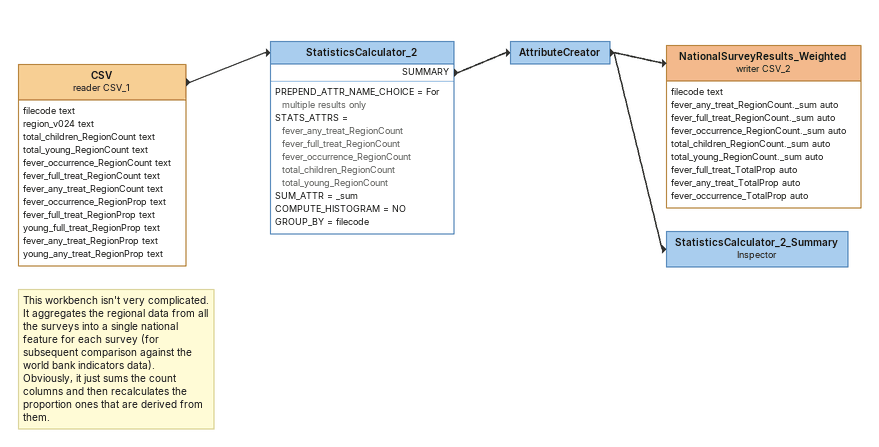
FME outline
Note: This workbench isn't very complicated. It aggregates the regional data from all the surveys into a single national feature for each survey (for subsequent comparison against the world bank indicators data). / Obviously, it just sums the count columns and then recalculates the proportion ones that are derived from them.
CSV (reader CSV_1)
    attributes: filecode text, region_v024 text, total_children_RegionCount text, total_young_RegionCount text, fever_occurrence_RegionCount text, fever_full_treat_RegionCount text, fever_any_treat_RegionCount text, fever_occurrence_RegionProp text, fever_full_treat_RegionProp text, young_full_treat_RegionProp text, fever_any_treat_RegionProp text, young_any_treat_RegionProp text
    -> StatisticsCalculator_2
StatisticsCalculator_2
    PREPEND_ATTR_NAME_CHOICE = For multiple results only
    STATS_ATTRS = fever_any_treat_RegionCount fever_full_treat_RegionCount fever_occurrence_RegionCount total_children_RegionCount total_young_RegionCount
    SUM_ATTR = _sum
    COMPUTE_HISTOGRAM = NO
    GROUP_BY = filecode
    SUMMARY -> AttributeCreator
AttributeCreator
    -> StatisticsCalculator_2_Summary
    -> NationalSurveyResults_Weighted (writer CSV_2)
NationalSurveyResults_Weighted (writer CSV_2)
    attributes: filecode text, fever_any_treat_RegionCount._sum auto, fever_full_treat_RegionCount._sum auto, fever_occurrence_RegionCount._sum auto, total_children_RegionCount._sum auto, total_young_RegionCount._sum auto, fever_full_treat_TotalProp auto, fever_any_treat_TotalProp auto, fever_occurrence_TotalProp auto
StatisticsCalculator_2_Summary: Inspector
